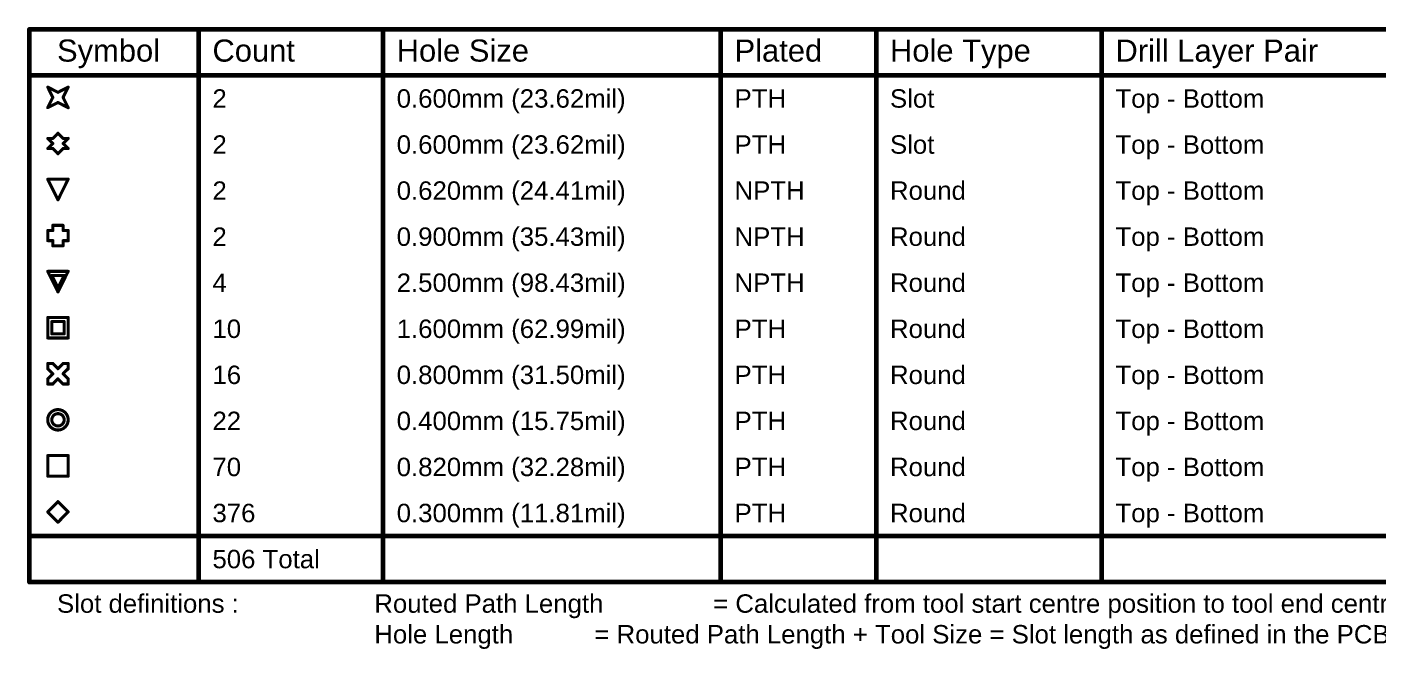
# Model space of a CAD drawing. Header units: millimetres. Extents: x -16 to 330, y -45 to 150.
# Drawn here: x -4.4 to 107.4, y 98.5 to 149.9 of the extents above; entities that cross this region are included whole.
import ezdxf

# ---------------------------------------------------------------- set-up
doc = ezdxf.new("R2010")
doc.units = ezdxf.units.MM
doc.layers.add('DrillDrawing', color=1, linetype='Continuous')
doc.styles.add('Arial', font='arial.ttf', dxfattribs={"height": 0.2})

msp = doc.modelspace()

# ---------------------------------------------------------------- linework, layer by layer
at = {"layer": 'DrillDrawing'}
for points, const_width in [([(-4.18, 149.73), (330.3, 149.73)], 0.381), ([(-4.18, 104.01), (-4.18, 149.73)], 0.381), ([(9.81, 104.01), (9.81, 149.73)], 0.381), ([(25.05, 104.01), (25.05, 149.73)], 0.381), ([(52.98, 104.01), (52.98, 149.73)], 0.381), ([(65.83, 104.01), (65.83, 149.73)], 0.381), ([(84.47, 104.01), (84.47, 149.73)], 0.381), ([(-4.18, 145.92), (330.3, 145.92)], 0.381), ([(-2.66, 144.95), (-1.81, 144.52)], 0.254), ([(-2.66, 144.95), (-2.24, 144.1)], 0.254), ([(-2.66, 143.25), (-2.24, 144.1)], 0.254), ([(-1.81, 144.52), (-0.97, 144.95)], 0.254), ([(-1.39, 144.1), (-0.97, 144.95)], 0.254), ([(-1.39, 144.1), (-0.97, 143.25)], 0.254), ([(-2.66, 143.25), (-1.81, 143.68)], 0.254), ([(-1.81, 143.68), (-0.97, 143.25)], 0.254), ([(-2.66, 140.71), (-2.24, 140.29)], 0.254), ([(-2.66, 140.71), (-2.24, 140.71)], 0.254), ([(-2.24, 140.71), (-1.81, 141.14)], 0.254), ([(-1.81, 141.14), (-1.39, 140.71)], 0.254), ([(-1.39, 140.71), (-0.97, 140.71)], 0.254), ([(-1.39, 140.29), (-0.97, 140.71)], 0.254), ([(-2.66, 139.87), (-2.24, 140.29)], 0.254), ([(-2.66, 139.87), (-2.24, 139.87)], 0.254), ([(-2.24, 139.87), (-1.81, 139.44)], 0.254), ([(-1.81, 139.44), (-1.39, 139.87)], 0.254), ([(-1.39, 140.29), (-0.97, 139.87)], 0.254), ([(-1.39, 139.87), (-0.97, 139.87)], 0.254), ([(-2.66, 137.33), (-0.97, 137.33)], 0.254), ([(-2.66, 137.33), (-1.81, 135.63)], 0.254), ([(-1.81, 135.63), (-0.97, 137.33)], 0.254), ([(-2.66, 132.25), (-2.66, 133.09)], 0.254), ([(-2.66, 133.09), (-2.24, 133.09)], 0.254), ([(-2.24, 133.09), (-2.24, 133.52)], 0.254), ([(-2.24, 133.52), (-1.39, 133.52)], 0.254), ([(-1.39, 133.09), (-1.39, 133.52)], 0.254), ([(-1.39, 133.09), (-0.97, 133.09)], 0.254), ([(-0.97, 132.25), (-0.97, 133.09)], 0.254), ([(-2.66, 132.25), (-2.24, 132.25)], 0.254), ([(-2.24, 131.82), (-2.24, 132.25)], 0.254), ([(-2.24, 131.82), (-1.39, 131.82)], 0.254), ([(-1.39, 132.25), (-0.97, 132.25)], 0.254), ([(-1.39, 131.82), (-1.39, 132.25)], 0.254), ([(-2.66, 129.71), (-0.97, 129.71)], 0.254), ([(-2.66, 129.71), (-1.81, 128.01)], 0.254), ([(-1.81, 128.01), (-0.97, 129.71)], 0.254), ([(-2.32, 129.37), (-1.3, 129.37)], 0.254), ([(-2.32, 129.37), (-1.81, 128.35)], 0.254), ([(-1.81, 128.35), (-1.3, 129.37)], 0.254), ([(-2.66, 125.9), (-0.97, 125.9)], 0.254), ([(-2.66, 124.2), (-2.66, 125.9)], 0.254), ([(-2.32, 125.56), (-1.3, 125.56)], 0.254), ([(-2.32, 124.54), (-2.32, 125.56)], 0.254), ([(-1.3, 124.54), (-1.3, 125.56)], 0.254), ([(-0.97, 124.2), (-0.97, 125.9)], 0.254), ([(-2.66, 124.2), (-0.97, 124.2)], 0.254), ([(-2.32, 124.54), (-1.3, 124.54)], 0.254), ([(-2.66, 121.66), (-2.66, 122.09)], 0.254), ([(-2.66, 122.09), (-2.24, 122.09)], 0.254), ([(-2.24, 122.09), (-1.81, 121.66)], 0.254), ([(-1.81, 121.66), (-1.39, 122.09)], 0.254), ([(-1.39, 122.09), (-0.97, 122.09)], 0.254), ([(-0.97, 121.66), (-0.97, 122.09)], 0.254), ([(-2.66, 121.66), (-2.24, 121.24)], 0.254), ([(-2.66, 120.82), (-2.24, 121.24)], 0.254), ([(-2.66, 120.39), (-2.66, 120.82)], 0.254), ([(-2.24, 120.39), (-1.81, 120.82)], 0.254), ([(-1.81, 120.82), (-1.39, 120.39)], 0.254), ([(-1.39, 121.24), (-0.97, 121.66)], 0.254), ([(-1.39, 121.24), (-0.97, 120.82)], 0.254), ([(-0.97, 120.39), (-0.97, 120.82)], 0.254), ([(-2.66, 120.39), (-2.24, 120.39)], 0.254), ([(-1.39, 120.39), (-0.97, 120.39)], 0.254), ([(-2.66, 114.47), (-0.97, 114.47)], 0.254), ([(-2.66, 112.77), (-2.66, 114.47)], 0.254), ([(-0.97, 112.77), (-0.97, 114.47)], 0.254), ([(-2.66, 112.77), (-0.97, 112.77)], 0.254), ([(-2.66, 109.81), (-1.81, 110.66)], 0.254), ([(-1.81, 110.66), (-0.97, 109.81)], 0.254), ([(-2.66, 109.81), (-1.81, 108.96)], 0.254), ([(-1.81, 108.96), (-0.97, 109.81)], 0.254), ([(-4.18, 107.82), (330.3, 107.82)], 0.381), ([(-4.18, 104.01), (330.3, 104.01)], 0.381)]:
    msp.add_lwpolyline(points, dxfattribs=dict(at, const_width=const_width))
for points, const_width in [([(-4.27, 149.73, 1), (-4.08, 149.73, 1)], 0.191), ([(-4.27, 149.73, 1), (-4.08, 149.73, 1)], 0.191), ([(9.72, 149.73, 1), (9.91, 149.73, 1)], 0.191), ([(24.95, 149.73, 1), (25.15, 149.73, 1)], 0.191), ([(52.89, 149.73, 1), (53.08, 149.73, 1)], 0.191), ([(65.74, 149.73, 1), (65.93, 149.73, 1)], 0.191), ([(84.37, 149.73, 1), (84.56, 149.73, 1)], 0.191), ([(-4.27, 145.92, 1), (-4.08, 145.92, 1)], 0.191), ([(-2.72, 144.95, 1), (-2.6, 144.95, 1)], 0.127), ([(-2.72, 144.95, 1), (-2.6, 144.95, 1)], 0.127), ([(-2.3, 144.1, 1), (-2.17, 144.1, 1)], 0.127), ([(-2.3, 144.1, 1), (-2.17, 144.1, 1)], 0.127), ([(-1.88, 144.52, 1), (-1.75, 144.52, 1)], 0.127), ([(-1.88, 144.52, 1), (-1.75, 144.52, 1)], 0.127), ([(-1.45, 144.1, 1), (-1.33, 144.1, 1)], 0.127), ([(-1.45, 144.1, 1), (-1.33, 144.1, 1)], 0.127), ([(-1.03, 144.95, 1), (-0.9, 144.95, 1)], 0.127), ([(-1.03, 144.95, 1), (-0.9, 144.95, 1)], 0.127), ([(-2.72, 143.25, 1), (-2.6, 143.25, 1)], 0.127), ([(-2.72, 143.25, 1), (-2.6, 143.25, 1)], 0.127), ([(-1.88, 143.68, 1), (-1.75, 143.68, 1)], 0.127), ([(-1.88, 143.68, 1), (-1.75, 143.68, 1)], 0.127), ([(-1.03, 143.25, 1), (-0.9, 143.25, 1)], 0.127), ([(-1.03, 143.25, 1), (-0.9, 143.25, 1)], 0.127), ([(-2.72, 140.71, 1), (-2.6, 140.71, 1)], 0.127), ([(-2.72, 140.71, 1), (-2.6, 140.71, 1)], 0.127), ([(-2.3, 140.71, 1), (-2.17, 140.71, 1)], 0.127), ([(-2.3, 140.71, 1), (-2.17, 140.71, 1)], 0.127), ([(-1.88, 141.14, 1), (-1.75, 141.14, 1)], 0.127), ([(-1.88, 141.14, 1), (-1.75, 141.14, 1)], 0.127), ([(-1.45, 140.71, 1), (-1.33, 140.71, 1)], 0.127), ([(-1.45, 140.71, 1), (-1.33, 140.71, 1)], 0.127), ([(-1.03, 140.71, 1), (-0.9, 140.71, 1)], 0.127), ([(-1.03, 140.71, 1), (-0.9, 140.71, 1)], 0.127), ([(-2.72, 139.87, 1), (-2.6, 139.87, 1)], 0.127), ([(-2.72, 139.87, 1), (-2.6, 139.87, 1)], 0.127), ([(-2.3, 140.29, 1), (-2.17, 140.29, 1)], 0.127), ([(-2.3, 140.29, 1), (-2.17, 140.29, 1)], 0.127), ([(-2.3, 139.87, 1), (-2.17, 139.87, 1)], 0.127), ([(-2.3, 139.87, 1), (-2.17, 139.87, 1)], 0.127), ([(-1.45, 140.29, 1), (-1.33, 140.29, 1)], 0.127), ([(-1.45, 140.29, 1), (-1.33, 140.29, 1)], 0.127), ([(-1.45, 139.87, 1), (-1.33, 139.87, 1)], 0.127), ([(-1.45, 139.87, 1), (-1.33, 139.87, 1)], 0.127), ([(-1.03, 139.87, 1), (-0.9, 139.87, 1)], 0.127), ([(-1.03, 139.87, 1), (-0.9, 139.87, 1)], 0.127), ([(-1.88, 139.44, 1), (-1.75, 139.44, 1)], 0.127), ([(-1.88, 139.44, 1), (-1.75, 139.44, 1)], 0.127), ([(-2.72, 137.33, 1), (-2.6, 137.33, 1)], 0.127), ([(-2.72, 137.33, 1), (-2.6, 137.33, 1)], 0.127), ([(-1.03, 137.33, 1), (-0.9, 137.33, 1)], 0.127), ([(-1.03, 137.33, 1), (-0.9, 137.33, 1)], 0.127), ([(-1.88, 135.63, 1), (-1.75, 135.63, 1)], 0.127), ([(-1.88, 135.63, 1), (-1.75, 135.63, 1)], 0.127), ([(-2.72, 133.09, 1), (-2.6, 133.09, 1)], 0.127), ([(-2.72, 133.09, 1), (-2.6, 133.09, 1)], 0.127), ([(-2.3, 133.52, 1), (-2.17, 133.52, 1)], 0.127), ([(-2.3, 133.52, 1), (-2.17, 133.52, 1)], 0.127), ([(-2.3, 133.09, 1), (-2.17, 133.09, 1)], 0.127), ([(-2.3, 133.09, 1), (-2.17, 133.09, 1)], 0.127), ([(-1.45, 133.52, 1), (-1.33, 133.52, 1)], 0.127), ([(-1.45, 133.52, 1), (-1.33, 133.52, 1)], 0.127), ([(-1.45, 133.09, 1), (-1.33, 133.09, 1)], 0.127), ([(-1.45, 133.09, 1), (-1.33, 133.09, 1)], 0.127), ([(-1.03, 133.09, 1), (-0.9, 133.09, 1)], 0.127), ([(-1.03, 133.09, 1), (-0.9, 133.09, 1)], 0.127), ([(-2.72, 132.25, 1), (-2.6, 132.25, 1)], 0.127), ([(-2.72, 132.25, 1), (-2.6, 132.25, 1)], 0.127), ([(-2.3, 132.25, 1), (-2.17, 132.25, 1)], 0.127), ([(-2.3, 132.25, 1), (-2.17, 132.25, 1)], 0.127), ([(-2.3, 131.82, 1), (-2.17, 131.82, 1)], 0.127), ([(-2.3, 131.82, 1), (-2.17, 131.82, 1)], 0.127), ([(-1.45, 132.25, 1), (-1.33, 132.25, 1)], 0.127), ([(-1.45, 132.25, 1), (-1.33, 132.25, 1)], 0.127), ([(-1.45, 131.82, 1), (-1.33, 131.82, 1)], 0.127), ([(-1.45, 131.82, 1), (-1.33, 131.82, 1)], 0.127), ([(-1.03, 132.25, 1), (-0.9, 132.25, 1)], 0.127), ([(-1.03, 132.25, 1), (-0.9, 132.25, 1)], 0.127), ([(-2.72, 129.71, 1), (-2.6, 129.71, 1)], 0.127), ([(-2.72, 129.71, 1), (-2.6, 129.71, 1)], 0.127), ([(-1.03, 129.71, 1), (-0.9, 129.71, 1)], 0.127), ([(-1.03, 129.71, 1), (-0.9, 129.71, 1)], 0.127), ([(-2.38, 129.37, 1), (-2.26, 129.37, 1)], 0.127), ([(-2.38, 129.37, 1), (-2.26, 129.37, 1)], 0.127), ([(-1.37, 129.37, 1), (-1.24, 129.37, 1)], 0.127), ([(-1.37, 129.37, 1), (-1.24, 129.37, 1)], 0.127), ([(-1.88, 128.35, 1), (-1.75, 128.35, 1)], 0.127), ([(-1.88, 128.35, 1), (-1.75, 128.35, 1)], 0.127), ([(-1.88, 128.01, 1), (-1.75, 128.01, 1)], 0.127), ([(-1.88, 128.01, 1), (-1.75, 128.01, 1)], 0.127), ([(-2.72, 125.9, 1), (-2.6, 125.9, 1)], 0.127), ([(-2.72, 125.9, 1), (-2.6, 125.9, 1)], 0.127), ([(-2.38, 125.56, 1), (-2.26, 125.56, 1)], 0.127), ([(-2.38, 125.56, 1), (-2.26, 125.56, 1)], 0.127), ([(-1.37, 125.56, 1), (-1.24, 125.56, 1)], 0.127), ([(-1.37, 125.56, 1), (-1.24, 125.56, 1)], 0.127), ([(-1.03, 125.9, 1), (-0.9, 125.9, 1)], 0.127), ([(-1.03, 125.9, 1), (-0.9, 125.9, 1)], 0.127), ([(-2.72, 124.2, 1), (-2.6, 124.2, 1)], 0.127), ([(-2.72, 124.2, 1), (-2.6, 124.2, 1)], 0.127), ([(-2.38, 124.54, 1), (-2.26, 124.54, 1)], 0.127), ([(-2.38, 124.54, 1), (-2.26, 124.54, 1)], 0.127), ([(-1.37, 124.54, 1), (-1.24, 124.54, 1)], 0.127), ([(-1.37, 124.54, 1), (-1.24, 124.54, 1)], 0.127), ([(-1.03, 124.2, 1), (-0.9, 124.2, 1)], 0.127), ([(-1.03, 124.2, 1), (-0.9, 124.2, 1)], 0.127), ([(-2.72, 122.09, 1), (-2.6, 122.09, 1)], 0.127), ([(-2.72, 122.09, 1), (-2.6, 122.09, 1)], 0.127), ([(-2.3, 122.09, 1), (-2.17, 122.09, 1)], 0.127), ([(-2.3, 122.09, 1), (-2.17, 122.09, 1)], 0.127), ([(-1.45, 122.09, 1), (-1.33, 122.09, 1)], 0.127), ([(-1.45, 122.09, 1), (-1.33, 122.09, 1)], 0.127), ([(-1.03, 122.09, 1), (-0.9, 122.09, 1)], 0.127), ([(-1.03, 122.09, 1), (-0.9, 122.09, 1)], 0.127), ([(-2.72, 121.66, 1), (-2.6, 121.66, 1)], 0.127), ([(-2.72, 121.66, 1), (-2.6, 121.66, 1)], 0.127), ([(-2.72, 120.82, 1), (-2.6, 120.82, 1)], 0.127), ([(-2.72, 120.82, 1), (-2.6, 120.82, 1)], 0.127), ([(-2.3, 121.24, 1), (-2.17, 121.24, 1)], 0.127), ([(-2.3, 121.24, 1), (-2.17, 121.24, 1)], 0.127), ([(-1.88, 121.66, 1), (-1.75, 121.66, 1)], 0.127), ([(-1.88, 121.66, 1), (-1.75, 121.66, 1)], 0.127), ([(-1.88, 120.82, 1), (-1.75, 120.82, 1)], 0.127), ([(-1.88, 120.82, 1), (-1.75, 120.82, 1)], 0.127), ([(-1.45, 121.24, 1), (-1.33, 121.24, 1)], 0.127), ([(-1.45, 121.24, 1), (-1.33, 121.24, 1)], 0.127), ([(-1.03, 121.66, 1), (-0.9, 121.66, 1)], 0.127), ([(-1.03, 121.66, 1), (-0.9, 121.66, 1)], 0.127), ([(-1.03, 120.82, 1), (-0.9, 120.82, 1)], 0.127), ([(-1.03, 120.82, 1), (-0.9, 120.82, 1)], 0.127), ([(-2.72, 120.39, 1), (-2.6, 120.39, 1)], 0.127), ([(-2.72, 120.39, 1), (-2.6, 120.39, 1)], 0.127), ([(-2.3, 120.39, 1), (-2.17, 120.39, 1)], 0.127), ([(-2.3, 120.39, 1), (-2.17, 120.39, 1)], 0.127), ([(-1.45, 120.39, 1), (-1.33, 120.39, 1)], 0.127), ([(-1.45, 120.39, 1), (-1.33, 120.39, 1)], 0.127), ([(-1.03, 120.39, 1), (-0.9, 120.39, 1)], 0.127), ([(-1.03, 120.39, 1), (-0.9, 120.39, 1)], 0.127), ([(-0.97, 117.43, 1), (-2.66, 117.43, 1)], 0.254), ([(-2.72, 117.43, 1), (-2.6, 117.43, 1)], 0.127), ([(-1.3, 117.43, 1), (-2.32, 117.43, 1)], 0.254), ([(-2.38, 117.43, 1), (-2.26, 117.43, 1)], 0.127), ([(-1.37, 117.43, 1), (-1.24, 117.43, 1)], 0.127), ([(-1.03, 117.43, 1), (-0.9, 117.43, 1)], 0.127), ([(-2.72, 114.47, 1), (-2.6, 114.47, 1)], 0.127), ([(-2.72, 114.47, 1), (-2.6, 114.47, 1)], 0.127), ([(-1.03, 114.47, 1), (-0.9, 114.47, 1)], 0.127), ([(-1.03, 114.47, 1), (-0.9, 114.47, 1)], 0.127), ([(-2.72, 112.77, 1), (-2.6, 112.77, 1)], 0.127), ([(-2.72, 112.77, 1), (-2.6, 112.77, 1)], 0.127), ([(-1.03, 112.77, 1), (-0.9, 112.77, 1)], 0.127), ([(-1.03, 112.77, 1), (-0.9, 112.77, 1)], 0.127), ([(-1.88, 110.66, 1), (-1.75, 110.66, 1)], 0.127), ([(-1.88, 110.66, 1), (-1.75, 110.66, 1)], 0.127), ([(-2.72, 109.81, 1), (-2.6, 109.81, 1)], 0.127), ([(-2.72, 109.81, 1), (-2.6, 109.81, 1)], 0.127), ([(-1.03, 109.81, 1), (-0.9, 109.81, 1)], 0.127), ([(-1.03, 109.81, 1), (-0.9, 109.81, 1)], 0.127), ([(-1.88, 108.96, 1), (-1.75, 108.96, 1)], 0.127), ([(-1.88, 108.96, 1), (-1.75, 108.96, 1)], 0.127), ([(-4.27, 107.82, 1), (-4.08, 107.82, 1)], 0.191), ([(-4.27, 104.01, 1), (-4.08, 104.01, 1)], 0.191), ([(-4.27, 104.01, 1), (-4.08, 104.01, 1)], 0.191), ([(9.72, 104.01, 1), (9.91, 104.01, 1)], 0.191), ([(24.95, 104.01, 1), (25.15, 104.01, 1)], 0.191), ([(52.89, 104.01, 1), (53.08, 104.01, 1)], 0.191), ([(65.74, 104.01, 1), (65.93, 104.01, 1)], 0.191), ([(84.37, 104.01, 1), (84.56, 104.01, 1)], 0.191)]:
    msp.add_lwpolyline(points, format="xyb", close=True, dxfattribs=dict(at, const_width=const_width))

# ---------------------------------------------------------------- texts
at = {"layer": 'DrillDrawing', "style": 'Arial'}
for s, height, p in [('Symbol', 1.829, (-1.89, 147.06)), ('Count', 1.829, (10.96, 147.06)), ('Hole Size', 1.829, (26.19, 147.06)), ('Plated', 1.829, (54.12, 147.06)), ('Hole Type', 1.829, (66.97, 147.06)), ('Drill Layer Pair', 1.8288, (85.61, 147.06)), ('2', 1.52, (10.96, 143.25)), ('0.600mm (23.62mil)', 1.524, (26.19, 143.25)), ('PTH', 1.524, (54.12, 143.25)), ('Slot', 1.524, (66.97, 143.25)), ('Top - Bottom', 1.524, (85.61, 143.25)), ('2', 1.52, (10.96, 139.44)), ('0.600mm (23.62mil)', 1.524, (26.19, 139.44)), ('PTH', 1.524, (54.12, 139.44)), ('Slot', 1.524, (66.97, 139.44)), ('Top - Bottom', 1.524, (85.61, 139.44)), ('2', 1.52, (10.96, 135.63)), ('0.620mm (24.41mil)', 1.524, (26.19, 135.63)), ('NPTH', 1.524, (54.12, 135.63)), ('Round', 1.524, (66.97, 135.63)), ('Top - Bottom', 1.524, (85.61, 135.63)), ('2', 1.52, (10.96, 131.82)), ('0.900mm (35.43mil)', 1.524, (26.19, 131.82)), ('NPTH', 1.524, (54.12, 131.82)), ('Round', 1.524, (66.97, 131.82)), ('Top - Bottom', 1.524, (85.61, 131.82)), ('4', 1.52, (10.96, 128.01)), ('2.500mm (98.43mil)', 1.524, (26.19, 128.01)), ('NPTH', 1.524, (54.12, 128.01)), ('Round', 1.524, (66.97, 128.01)), ('Top - Bottom', 1.524, (85.61, 128.01)), ('10', 1.524, (10.96, 124.2)), ('1.600mm (62.99mil)', 1.524, (26.19, 124.2)), ('PTH', 1.524, (54.12, 124.2)), ('Round', 1.524, (66.97, 124.2)), ('Top - Bottom', 1.524, (85.61, 124.2)), ('16', 1.524, (10.96, 120.39)), ('0.800mm (31.50mil)', 1.524, (26.19, 120.39)), ('PTH', 1.524, (54.12, 120.39)), ('Round', 1.524, (66.97, 120.39)), ('Top - Bottom', 1.524, (85.61, 120.39)), ('22', 1.524, (10.96, 116.58)), ('0.400mm (15.75mil)', 1.524, (26.19, 116.58)), ('PTH', 1.524, (54.12, 116.58)), ('Round', 1.524, (66.97, 116.58)), ('Top - Bottom', 1.524, (85.61, 116.58)), ('70', 1.524, (10.96, 112.77)), ('0.820mm (32.28mil)', 1.524, (26.19, 112.77)), ('PTH', 1.524, (54.12, 112.77)), ('Round', 1.524, (66.97, 112.77)), ('Top - Bottom', 1.524, (85.61, 112.77)), ('376', 1.524, (10.96, 108.96)), ('0.300mm (11.81mil)', 1.524, (26.19, 108.96)), ('PTH', 1.524, (54.12, 108.96)), ('Round', 1.524, (66.97, 108.96)), ('Top - Bottom', 1.524, (85.61, 108.96)), ('506 Total', 1.524, (10.96, 105.15)), ('Slot definitions :', 1.524, (-1.89, 101.47)), ('Routed Path Length', 1.524, (24.34, 101.47)), ('= Calculated from tool start centre position to tool end centre position.', 1.524, (52.35, 101.47)), ('Hole Length', 1.524, (24.34, 98.93)), (' = Routed Path Length + Tool Size = Slot length as defined in the PCB layout', 1.524, (41.94, 98.93))]:
    msp.add_text(s, height=height, dxfattribs=at).set_placement(p)

doc.saveas('drawing.dxf')
